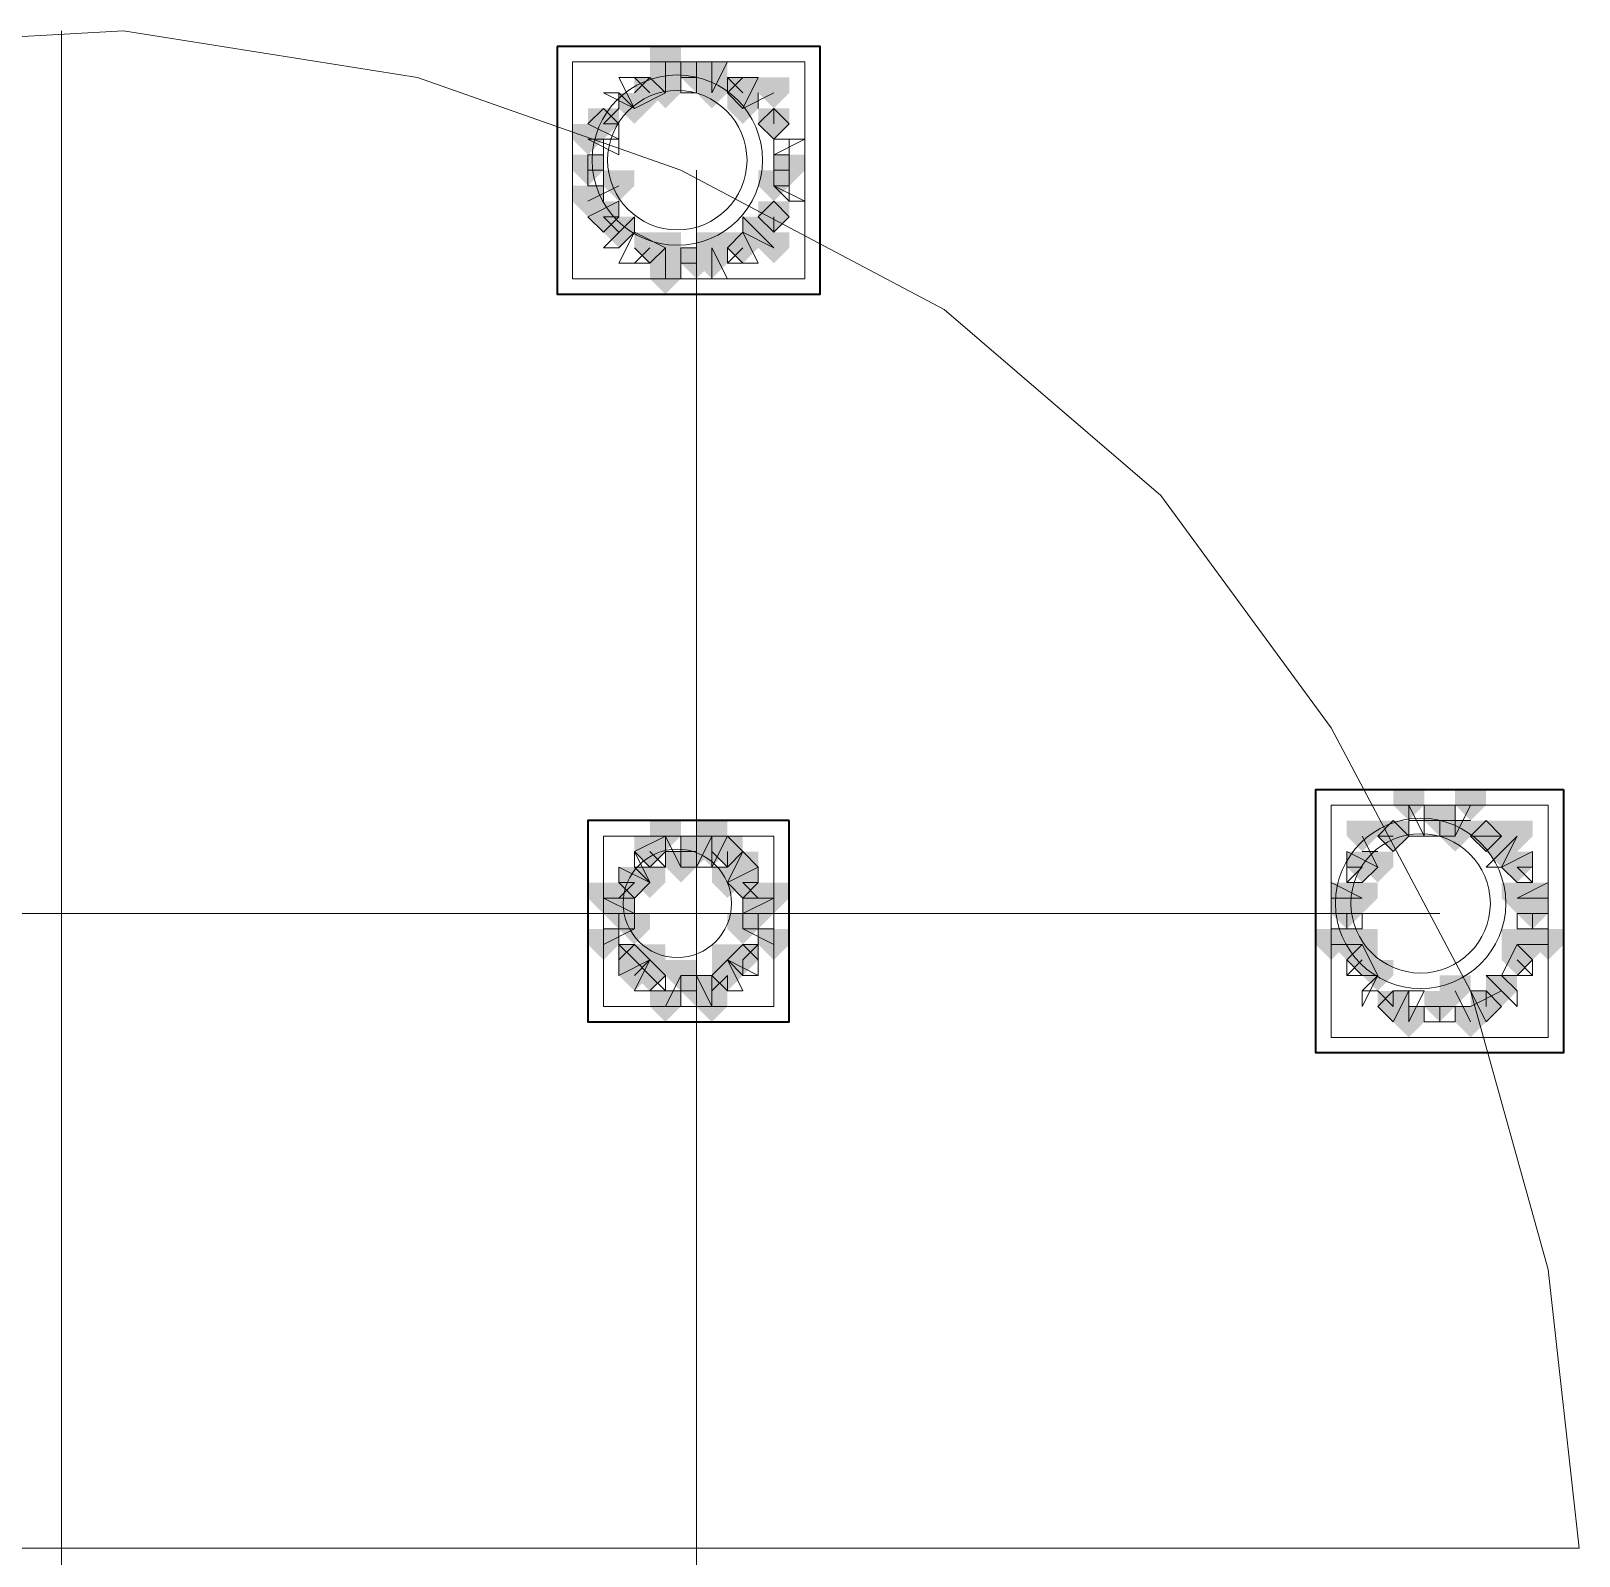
# Model space of a CAD drawing. Header units: millimetres. Extents: x 2315 to 4619, y 1334 to 1897.
# Drawn here: x 3527.93 to 3534.04, y 1541.67 to 1547.68 of the extents above; entities that cross this region are included whole.
import ezdxf

# ---------------------------------------------------------------- set-up
doc = ezdxf.new("R2010")
doc.units = ezdxf.units.MM
for name, color, linetype, true_color in [('PDF_10', 7, 'Continuous', 0x00b85c), ('PDF_AXIS', 7, 'Continuous', 0x00b85c), ('PDF_柱构件', 7, 'Continuous', 0x00b85c), ('PDF_转运站初步方案', 7, 'Continuous', 0x00b85c)]:
    doc.layers.add(name, color=color, linetype=linetype, true_color=true_color)
doc.layers.add('PDF_中心线层', color=1, linetype='Continuous')
doc.layers.add('PDF_粗实线层', color=7, linetype='Continuous')

msp = doc.modelspace()

# ---------------------------------------------------------------- hatches: boundary and pattern name
at = {"layer": 'PDF_10', "transparency": 33554559}
for points in [[(3530.5596, 1547.5601), (3530.4985, 1547.5601), (3530.4985, 1547.499), (3530.5596, 1547.4379), (3530.6207, 1547.499), (3530.6207, 1547.5601)], [(3530.5596, 1547.5601), (3530.4985, 1547.5601), (3530.4985, 1547.499), (3530.5596, 1547.4379), (3530.6207, 1547.499), (3530.6207, 1547.5601)], [(3530.3763, 1547.499), (3530.3153, 1547.499), (3530.3153, 1547.4379), (3530.3763, 1547.3768), (3530.4374, 1547.4379), (3530.4374, 1547.499)], [(3530.3763, 1547.499), (3530.3153, 1547.499), (3530.3153, 1547.4379), (3530.3763, 1547.3768), (3530.4374, 1547.4379), (3530.4374, 1547.499)], [(3530.7428, 1547.499), (3530.6818, 1547.499), (3530.6818, 1547.4379), (3530.7428, 1547.3768), (3530.8039, 1547.4379), (3530.8039, 1547.499)], [(3530.7428, 1547.499), (3530.6818, 1547.499), (3530.6818, 1547.4379), (3530.7428, 1547.3768), (3530.8039, 1547.4379), (3530.8039, 1547.499)], [(3530.1931, 1547.3768), (3530.132, 1547.3768), (3530.132, 1547.3157), (3530.1931, 1547.2547), (3530.2542, 1547.3157), (3530.2542, 1547.3768)], [(3530.1931, 1547.3768), (3530.132, 1547.3768), (3530.132, 1547.3157), (3530.1931, 1547.2547), (3530.2542, 1547.3157), (3530.2542, 1547.3768)], [(3530.865, 1547.3768), (3530.8039, 1547.3768), (3530.8039, 1547.3157), (3530.865, 1547.2547), (3530.9261, 1547.3157), (3530.9261, 1547.3768)], [(3530.865, 1547.3768), (3530.8039, 1547.3768), (3530.8039, 1547.3157), (3530.865, 1547.2547), (3530.9261, 1547.3157), (3530.9261, 1547.3768)], [(3530.865, 1547.3768), (3530.8039, 1547.3768), (3530.8039, 1547.3157), (3530.865, 1547.2547), (3530.9261, 1547.3157), (3530.9261, 1547.3768)], [(3530.132, 1547.1936), (3530.0709, 1547.1936), (3530.0709, 1547.1325), (3530.132, 1547.0714), (3530.1931, 1547.1325), (3530.1931, 1547.1936)], [(3530.132, 1547.1936), (3530.0709, 1547.1936), (3530.0709, 1547.1325), (3530.132, 1547.0714), (3530.1931, 1547.1325), (3530.1931, 1547.1936)], [(3530.9261, 1547.1936), (3530.865, 1547.1936), (3530.865, 1547.1325), (3530.9261, 1547.0714), (3530.9872, 1547.1325), (3530.9872, 1547.1936)], [(3530.9261, 1547.1936), (3530.865, 1547.1936), (3530.865, 1547.1325), (3530.9261, 1547.0714), (3530.9872, 1547.1325), (3530.9872, 1547.1936)], [(3530.1931, 1547.0103), (3530.132, 1547.0103), (3530.132, 1546.9493), (3530.1931, 1546.8882), (3530.2542, 1546.9493), (3530.2542, 1547.0103)], [(3530.1931, 1547.0103), (3530.132, 1547.0103), (3530.132, 1546.9493), (3530.1931, 1546.8882), (3530.2542, 1546.9493), (3530.2542, 1547.0103)], [(3530.865, 1547.0103), (3530.8039, 1547.0103), (3530.8039, 1546.9493), (3530.865, 1546.8882), (3530.9261, 1546.9493), (3530.9261, 1547.0103)], [(3530.865, 1547.0103), (3530.8039, 1547.0103), (3530.8039, 1546.9493), (3530.865, 1546.8882), (3530.9261, 1546.9493), (3530.9261, 1547.0103)], [(3530.865, 1547.0103), (3530.8039, 1547.0103), (3530.8039, 1546.9493), (3530.865, 1546.8882), (3530.9261, 1546.9493), (3530.9261, 1547.0103)], [(3530.3763, 1546.8882), (3530.3153, 1546.8882), (3530.3153, 1546.8271), (3530.3763, 1546.766), (3530.4374, 1546.8271), (3530.4374, 1546.8882)], [(3530.3763, 1546.8882), (3530.3153, 1546.8882), (3530.3153, 1546.8271), (3530.3763, 1546.766), (3530.4374, 1546.8271), (3530.4374, 1546.8882)], [(3530.7428, 1546.8882), (3530.6818, 1546.8882), (3530.6818, 1546.8271), (3530.7428, 1546.766), (3530.8039, 1546.8271), (3530.8039, 1546.8882)], [(3530.7428, 1546.8882), (3530.6818, 1546.8882), (3530.6818, 1546.8271), (3530.7428, 1546.766), (3530.8039, 1546.8271), (3530.8039, 1546.8882)], [(3530.5596, 1546.8271), (3530.4985, 1546.8271), (3530.4985, 1546.766), (3530.5596, 1546.7049), (3530.6207, 1546.766), (3530.6207, 1546.8271)], [(3530.5596, 1546.8271), (3530.4985, 1546.8271), (3530.4985, 1546.766), (3530.5596, 1546.7049), (3530.6207, 1546.766), (3530.6207, 1546.8271)], [(3533.4915, 1544.6282), (3533.4304, 1544.6282), (3533.4304, 1544.5671), (3533.4915, 1544.506), (3533.5526, 1544.5671), (3533.5526, 1544.6282)], [(3533.4915, 1544.6282), (3533.4304, 1544.6282), (3533.4304, 1544.5671), (3533.4915, 1544.506), (3533.5526, 1544.5671), (3533.5526, 1544.6282)], [(3533.3082, 1544.5671), (3533.2472, 1544.5671), (3533.2472, 1544.506), (3533.3082, 1544.4449), (3533.3693, 1544.506), (3533.3693, 1544.5671)], [(3533.3082, 1544.5671), (3533.2472, 1544.5671), (3533.2472, 1544.506), (3533.3082, 1544.4449), (3533.3693, 1544.506), (3533.3693, 1544.5671)], [(3533.3082, 1544.5671), (3533.2472, 1544.5671), (3533.2472, 1544.506), (3533.3082, 1544.4449), (3533.3693, 1544.506), (3533.3693, 1544.5671)], [(3533.6747, 1544.5671), (3533.6136, 1544.5671), (3533.6136, 1544.506), (3533.6747, 1544.4449), (3533.7358, 1544.506), (3533.7358, 1544.5671)], [(3533.6747, 1544.5671), (3533.6136, 1544.5671), (3533.6136, 1544.506), (3533.6747, 1544.4449), (3533.7358, 1544.506), (3533.7358, 1544.5671)], [(3533.6747, 1544.5671), (3533.6136, 1544.5671), (3533.6136, 1544.506), (3533.6747, 1544.4449), (3533.7358, 1544.506), (3533.7358, 1544.5671)], [(3530.3763, 1544.506), (3530.3153, 1544.506), (3530.3153, 1544.4449), (3530.3763, 1544.3839), (3530.4374, 1544.4449), (3530.4374, 1544.506)], [(3530.3763, 1544.506), (3530.3153, 1544.506), (3530.3153, 1544.4449), (3530.3763, 1544.3839), (3530.4374, 1544.4449), (3530.4374, 1544.506)], [(3530.5596, 1544.506), (3530.4985, 1544.506), (3530.4985, 1544.4449), (3530.5596, 1544.3839), (3530.6207, 1544.4449), (3530.6207, 1544.506)], [(3530.5596, 1544.506), (3530.4985, 1544.506), (3530.4985, 1544.4449), (3530.5596, 1544.3839), (3530.6207, 1544.4449), (3530.6207, 1544.506)], [(3530.6818, 1544.506), (3530.6207, 1544.506), (3530.6207, 1544.4449), (3530.6818, 1544.3839), (3530.7428, 1544.4449), (3530.7428, 1544.506)], [(3530.6818, 1544.506), (3530.6207, 1544.506), (3530.6207, 1544.4449), (3530.6818, 1544.3839), (3530.7428, 1544.4449), (3530.7428, 1544.506)], [(3533.1861, 1544.4449), (3533.125, 1544.4449), (3533.125, 1544.3839), (3533.1861, 1544.3228), (3533.2472, 1544.3839), (3533.2472, 1544.4449)], [(3533.1861, 1544.4449), (3533.125, 1544.4449), (3533.125, 1544.3839), (3533.1861, 1544.3228), (3533.2472, 1544.3839), (3533.2472, 1544.4449)], [(3533.7969, 1544.4449), (3533.7358, 1544.4449), (3533.7358, 1544.3839), (3533.7969, 1544.3228), (3533.858, 1544.3839), (3533.858, 1544.4449)], [(3533.7969, 1544.4449), (3533.7358, 1544.4449), (3533.7358, 1544.3839), (3533.7969, 1544.3228), (3533.858, 1544.3839), (3533.858, 1544.4449)], [(3530.3153, 1544.3839), (3530.2542, 1544.3839), (3530.2542, 1544.3228), (3530.3153, 1544.2617), (3530.3763, 1544.3228), (3530.3763, 1544.3839)], [(3530.3153, 1544.3839), (3530.2542, 1544.3839), (3530.2542, 1544.3228), (3530.3153, 1544.2617), (3530.3763, 1544.3228), (3530.3763, 1544.3839)], [(3530.7428, 1544.3839), (3530.6818, 1544.3839), (3530.6818, 1544.3228), (3530.7428, 1544.2617), (3530.8039, 1544.3228), (3530.8039, 1544.3839)], [(3530.7428, 1544.3839), (3530.6818, 1544.3839), (3530.6818, 1544.3228), (3530.7428, 1544.2617), (3530.8039, 1544.3228), (3530.8039, 1544.3839)], [(3530.2542, 1544.2617), (3530.1931, 1544.2617), (3530.1931, 1544.2006), (3530.2542, 1544.1395), (3530.3153, 1544.2006), (3530.3153, 1544.2617)], [(3530.2542, 1544.2617), (3530.1931, 1544.2617), (3530.1931, 1544.2006), (3530.2542, 1544.1395), (3530.3153, 1544.2006), (3530.3153, 1544.2617)], [(3530.2542, 1544.2617), (3530.1931, 1544.2617), (3530.1931, 1544.2006), (3530.2542, 1544.1395), (3530.3153, 1544.2006), (3530.3153, 1544.2617)], [(3530.8039, 1544.2617), (3530.7428, 1544.2617), (3530.7428, 1544.2006), (3530.8039, 1544.1395), (3530.865, 1544.2006), (3530.865, 1544.2617)], [(3530.8039, 1544.2617), (3530.7428, 1544.2617), (3530.7428, 1544.2006), (3530.8039, 1544.1395), (3530.865, 1544.2006), (3530.865, 1544.2617)], [(3530.8039, 1544.2617), (3530.7428, 1544.2617), (3530.7428, 1544.2006), (3530.8039, 1544.1395), (3530.865, 1544.2006), (3530.865, 1544.2617)], [(3533.125, 1544.2617), (3533.0639, 1544.2617), (3533.0639, 1544.2006), (3533.125, 1544.1395), (3533.1861, 1544.2006), (3533.1861, 1544.2617)], [(3533.125, 1544.2617), (3533.0639, 1544.2617), (3533.0639, 1544.2006), (3533.125, 1544.1395), (3533.1861, 1544.2006), (3533.1861, 1544.2617)], [(3533.858, 1544.2617), (3533.7969, 1544.2617), (3533.7969, 1544.2006), (3533.858, 1544.1395), (3533.9191, 1544.2006), (3533.9191, 1544.2617)], [(3533.858, 1544.2617), (3533.7969, 1544.2617), (3533.7969, 1544.2006), (3533.858, 1544.1395), (3533.9191, 1544.2006), (3533.9191, 1544.2617)], [(3533.858, 1544.2617), (3533.7969, 1544.2617), (3533.7969, 1544.2006), (3533.858, 1544.1395), (3533.9191, 1544.2006), (3533.9191, 1544.2617)], [(3530.3153, 1544.0784), (3530.2542, 1544.0784), (3530.2542, 1544.0174), (3530.3153, 1543.9563), (3530.3763, 1544.0174), (3530.3763, 1544.0784)], [(3530.3153, 1544.0784), (3530.2542, 1544.0784), (3530.2542, 1544.0174), (3530.3153, 1543.9563), (3530.3763, 1544.0174), (3530.3763, 1544.0784)], [(3530.7428, 1544.0784), (3530.6818, 1544.0784), (3530.6818, 1544.0174), (3530.7428, 1543.9563), (3530.8039, 1544.0174), (3530.8039, 1544.0784)], [(3530.7428, 1544.0784), (3530.6818, 1544.0784), (3530.6818, 1544.0174), (3530.7428, 1543.9563), (3530.8039, 1544.0174), (3530.8039, 1544.0784)], [(3533.1861, 1544.0784), (3533.125, 1544.0784), (3533.125, 1544.0174), (3533.1861, 1543.9563), (3533.2472, 1544.0174), (3533.2472, 1544.0784)], [(3533.1861, 1544.0784), (3533.125, 1544.0784), (3533.125, 1544.0174), (3533.1861, 1543.9563), (3533.2472, 1544.0174), (3533.2472, 1544.0784)], [(3533.7969, 1544.0784), (3533.7358, 1544.0784), (3533.7358, 1544.0174), (3533.7969, 1543.9563), (3533.858, 1544.0174), (3533.858, 1544.0784)], [(3533.7969, 1544.0784), (3533.7358, 1544.0784), (3533.7358, 1544.0174), (3533.7969, 1543.9563), (3533.858, 1544.0174), (3533.858, 1544.0784)], [(3530.3763, 1544.0174), (3530.3153, 1544.0174), (3530.3153, 1543.9563), (3530.3763, 1543.8952), (3530.4374, 1543.9563), (3530.4374, 1544.0174)], [(3530.3763, 1544.0174), (3530.3153, 1544.0174), (3530.3153, 1543.9563), (3530.3763, 1543.8952), (3530.4374, 1543.9563), (3530.4374, 1544.0174)], [(3530.6818, 1544.0174), (3530.6207, 1544.0174), (3530.6207, 1543.9563), (3530.6818, 1543.8952), (3530.7428, 1543.9563), (3530.7428, 1544.0174)], [(3530.6818, 1544.0174), (3530.6207, 1544.0174), (3530.6207, 1543.9563), (3530.6818, 1543.8952), (3530.7428, 1543.9563), (3530.7428, 1544.0174)], [(3530.5596, 1543.9563), (3530.4985, 1543.9563), (3530.4985, 1543.8952), (3530.5596, 1543.8341), (3530.6207, 1543.8952), (3530.6207, 1543.9563)], [(3530.5596, 1543.9563), (3530.4985, 1543.9563), (3530.4985, 1543.8952), (3530.5596, 1543.8341), (3530.6207, 1543.8952), (3530.6207, 1543.9563)], [(3533.3082, 1543.8952), (3533.2472, 1543.8952), (3533.2472, 1543.8341), (3533.3082, 1543.773), (3533.3693, 1543.8341), (3533.3693, 1543.8952)], [(3533.3082, 1543.8952), (3533.2472, 1543.8952), (3533.2472, 1543.8341), (3533.3082, 1543.773), (3533.3693, 1543.8341), (3533.3693, 1543.8952)], [(3533.4915, 1543.8952), (3533.4304, 1543.8952), (3533.4304, 1543.8341), (3533.4915, 1543.773), (3533.5526, 1543.8341), (3533.5526, 1543.8952)], [(3533.4915, 1543.8952), (3533.4304, 1543.8952), (3533.4304, 1543.8341), (3533.4915, 1543.773), (3533.5526, 1543.8341), (3533.5526, 1543.8952)], [(3533.6747, 1543.8952), (3533.6136, 1543.8952), (3533.6136, 1543.8341), (3533.6747, 1543.773), (3533.7358, 1543.8341), (3533.7358, 1543.8952)], [(3533.6747, 1543.8952), (3533.6136, 1543.8952), (3533.6136, 1543.8341), (3533.6747, 1543.773), (3533.7358, 1543.8341), (3533.7358, 1543.8952)]]:
    msp.add_hatch(color=256, dxfattribs=at).paths.add_polyline_path(points)
at = {"layer": 'PDF_柱构件', "transparency": 33554559}
for points in [[(3530.4374, 1547.6211), (3530.3763, 1547.6211), (3530.3763, 1547.5601), (3530.4374, 1547.499), (3530.4985, 1547.5601), (3530.4985, 1547.6211)], [(3530.4374, 1547.5601), (3530.3763, 1547.5601), (3530.3763, 1547.499), (3530.4374, 1547.4379), (3530.4985, 1547.499), (3530.4985, 1547.5601)], [(3530.6207, 1547.5601), (3530.5596, 1547.5601), (3530.5596, 1547.499), (3530.6207, 1547.4379), (3530.6818, 1547.499), (3530.6818, 1547.5601)], [(3530.4374, 1547.499), (3530.3763, 1547.499), (3530.3763, 1547.4379), (3530.4374, 1547.3768), (3530.4985, 1547.4379), (3530.4985, 1547.499)], [(3530.6207, 1547.499), (3530.5596, 1547.499), (3530.5596, 1547.4379), (3530.6207, 1547.3768), (3530.6818, 1547.4379), (3530.6818, 1547.499)], [(3530.865, 1547.499), (3530.8039, 1547.499), (3530.8039, 1547.4379), (3530.865, 1547.3768), (3530.9261, 1547.4379), (3530.9261, 1547.499)], [(3530.3153, 1547.4379), (3530.2542, 1547.4379), (3530.2542, 1547.3768), (3530.3153, 1547.3157), (3530.3763, 1547.3768), (3530.3763, 1547.4379)], [(3530.7428, 1547.4379), (3530.6818, 1547.4379), (3530.6818, 1547.3768), (3530.7428, 1547.3157), (3530.8039, 1547.3768), (3530.8039, 1547.4379)], [(3530.132, 1547.3157), (3530.0709, 1547.3157), (3530.0709, 1547.2547), (3530.132, 1547.1936), (3530.1931, 1547.2547), (3530.1931, 1547.3157)], [(3530.2542, 1547.1325), (3530.1931, 1547.1325), (3530.1931, 1547.0714), (3530.2542, 1547.0103), (3530.3153, 1547.0714), (3530.3153, 1547.1325)], [(3530.865, 1547.1325), (3530.8039, 1547.1325), (3530.8039, 1547.0714), (3530.865, 1547.0103), (3530.9261, 1547.0714), (3530.9261, 1547.1325)], [(3530.132, 1547.0714), (3530.0709, 1547.0714), (3530.0709, 1547.0103), (3530.132, 1546.9493), (3530.1931, 1547.0103), (3530.1931, 1547.0714)], [(3530.2542, 1546.9493), (3530.1931, 1546.9493), (3530.1931, 1546.8882), (3530.2542, 1546.8271), (3530.3153, 1546.8882), (3530.3153, 1546.9493)], [(3530.8039, 1546.9493), (3530.7428, 1546.9493), (3530.7428, 1546.8882), (3530.8039, 1546.8271), (3530.865, 1546.8882), (3530.865, 1546.9493)], [(3530.4374, 1546.8882), (3530.3763, 1546.8882), (3530.3763, 1546.8271), (3530.4374, 1546.766), (3530.4985, 1546.8271), (3530.4985, 1546.8882)], [(3530.6207, 1546.8882), (3530.5596, 1546.8882), (3530.5596, 1546.8271), (3530.6207, 1546.766), (3530.6818, 1546.8271), (3530.6818, 1546.8882)], [(3530.865, 1546.8882), (3530.8039, 1546.8882), (3530.8039, 1546.8271), (3530.865, 1546.766), (3530.9261, 1546.8271), (3530.9261, 1546.8882)], [(3530.4374, 1546.8271), (3530.3763, 1546.8271), (3530.3763, 1546.766), (3530.4374, 1546.7049), (3530.4985, 1546.766), (3530.4985, 1546.8271)], [(3530.6207, 1546.8271), (3530.5596, 1546.8271), (3530.5596, 1546.766), (3530.6207, 1546.7049), (3530.6818, 1546.766), (3530.6818, 1546.8271)], [(3530.4374, 1546.766), (3530.3763, 1546.766), (3530.3763, 1546.7049), (3530.4374, 1546.6439), (3530.4985, 1546.7049), (3530.4985, 1546.766)], [(3533.3693, 1544.6893), (3533.3082, 1544.6893), (3533.3082, 1544.6282), (3533.3693, 1544.5671), (3533.4304, 1544.6282), (3533.4304, 1544.6893)], [(3533.6136, 1544.6893), (3533.5526, 1544.6893), (3533.5526, 1544.6282), (3533.6136, 1544.5671), (3533.6747, 1544.6282), (3533.6747, 1544.6893)], [(3530.4374, 1544.5671), (3530.3763, 1544.5671), (3530.3763, 1544.506), (3530.4374, 1544.4449), (3530.4985, 1544.506), (3530.4985, 1544.5671)], [(3530.6207, 1544.5671), (3530.5596, 1544.5671), (3530.5596, 1544.506), (3530.6207, 1544.4449), (3530.6818, 1544.506), (3530.6818, 1544.5671)], [(3533.1861, 1544.5671), (3533.125, 1544.5671), (3533.125, 1544.506), (3533.1861, 1544.4449), (3533.2472, 1544.506), (3533.2472, 1544.5671)], [(3533.5526, 1544.5671), (3533.4915, 1544.5671), (3533.4915, 1544.506), (3533.5526, 1544.4449), (3533.6136, 1544.506), (3533.6136, 1544.5671)], [(3533.7969, 1544.5671), (3533.7358, 1544.5671), (3533.7358, 1544.506), (3533.7969, 1544.4449), (3533.858, 1544.506), (3533.858, 1544.5671)], [(3530.6207, 1544.506), (3530.5596, 1544.506), (3530.5596, 1544.4449), (3530.6207, 1544.3839), (3530.6818, 1544.4449), (3530.6818, 1544.506)], [(3533.7358, 1544.506), (3533.6747, 1544.506), (3533.6747, 1544.4449), (3533.7358, 1544.3839), (3533.7969, 1544.4449), (3533.7969, 1544.506)], [(3530.4985, 1544.4449), (3530.4374, 1544.4449), (3530.4374, 1544.3839), (3530.4985, 1544.3228), (3530.5596, 1544.3839), (3530.5596, 1544.4449)], [(3530.7428, 1544.4449), (3530.6818, 1544.4449), (3530.6818, 1544.3839), (3530.7428, 1544.3228), (3530.8039, 1544.3839), (3530.8039, 1544.4449)], [(3533.2472, 1544.4449), (3533.1861, 1544.4449), (3533.1861, 1544.3839), (3533.2472, 1544.3228), (3533.3082, 1544.3839), (3533.3082, 1544.4449)], [(3530.3763, 1544.3839), (3530.3153, 1544.3839), (3530.3153, 1544.3228), (3530.3763, 1544.2617), (3530.4374, 1544.3228), (3530.4374, 1544.3839)], [(3530.6818, 1544.3839), (3530.6207, 1544.3839), (3530.6207, 1544.3228), (3530.6818, 1544.2617), (3530.7428, 1544.3228), (3530.7428, 1544.3839)], [(3530.1931, 1544.3228), (3530.132, 1544.3228), (3530.132, 1544.2617), (3530.1931, 1544.2006), (3530.2542, 1544.2617), (3530.2542, 1544.3228)], [(3530.2542, 1544.3228), (3530.1931, 1544.3228), (3530.1931, 1544.2617), (3530.2542, 1544.2006), (3530.3153, 1544.2617), (3530.3153, 1544.3228)], [(3530.8039, 1544.3228), (3530.7428, 1544.3228), (3530.7428, 1544.2617), (3530.8039, 1544.2006), (3530.865, 1544.2617), (3530.865, 1544.3228)], [(3530.865, 1544.3228), (3530.8039, 1544.3228), (3530.8039, 1544.2617), (3530.865, 1544.2006), (3530.9261, 1544.2617), (3530.9261, 1544.3228)], [(3533.125, 1544.3228), (3533.0639, 1544.3228), (3533.0639, 1544.2617), (3533.125, 1544.2006), (3533.1861, 1544.2617), (3533.1861, 1544.3228)], [(3533.1861, 1544.3228), (3533.125, 1544.3228), (3533.125, 1544.2617), (3533.1861, 1544.2006), (3533.2472, 1544.2617), (3533.2472, 1544.3228)], [(3533.7969, 1544.3228), (3533.7358, 1544.3228), (3533.7358, 1544.2617), (3533.7969, 1544.2006), (3533.858, 1544.2617), (3533.858, 1544.3228)], [(3533.858, 1544.3228), (3533.7969, 1544.3228), (3533.7969, 1544.2617), (3533.858, 1544.2006), (3533.9191, 1544.2617), (3533.9191, 1544.3228)], [(3530.3153, 1544.2006), (3530.2542, 1544.2006), (3530.2542, 1544.1395), (3530.3153, 1544.0784), (3530.3763, 1544.1395), (3530.3763, 1544.2006)], [(3530.7428, 1544.2006), (3530.6818, 1544.2006), (3530.6818, 1544.1395), (3530.7428, 1544.0784), (3530.8039, 1544.1395), (3530.8039, 1544.2006)], [(3530.1931, 1544.1395), (3530.132, 1544.1395), (3530.132, 1544.0784), (3530.1931, 1544.0174), (3530.2542, 1544.0784), (3530.2542, 1544.1395)], [(3530.865, 1544.1395), (3530.8039, 1544.1395), (3530.8039, 1544.0784), (3530.865, 1544.0174), (3530.9261, 1544.0784), (3530.9261, 1544.1395)], [(3533.0639, 1544.1395), (3533.0028, 1544.1395), (3533.0028, 1544.0784), (3533.0639, 1544.0174), (3533.125, 1544.0784), (3533.125, 1544.1395)], [(3533.125, 1544.1395), (3533.0639, 1544.1395), (3533.0639, 1544.0784), (3533.125, 1544.0174), (3533.1861, 1544.0784), (3533.1861, 1544.1395)], [(3533.1861, 1544.1395), (3533.125, 1544.1395), (3533.125, 1544.0784), (3533.1861, 1544.0174), (3533.2472, 1544.0784), (3533.2472, 1544.1395)], [(3533.7969, 1544.1395), (3533.7358, 1544.1395), (3533.7358, 1544.0784), (3533.7969, 1544.0174), (3533.858, 1544.0784), (3533.858, 1544.1395)], [(3533.858, 1544.1395), (3533.7969, 1544.1395), (3533.7969, 1544.0784), (3533.858, 1544.0174), (3533.9191, 1544.0784), (3533.9191, 1544.1395)], [(3533.9191, 1544.1395), (3533.858, 1544.1395), (3533.858, 1544.0784), (3533.9191, 1544.0174), (3533.9801, 1544.0784), (3533.9801, 1544.1395)], [(3530.3763, 1544.0784), (3530.3153, 1544.0784), (3530.3153, 1544.0174), (3530.3763, 1543.9563), (3530.4374, 1544.0174), (3530.4374, 1544.0784)], [(3530.6818, 1544.0784), (3530.6207, 1544.0784), (3530.6207, 1544.0174), (3530.6818, 1543.9563), (3530.7428, 1544.0174), (3530.7428, 1544.0784)], [(3530.3153, 1544.0174), (3530.2542, 1544.0174), (3530.2542, 1543.9563), (3530.3153, 1543.8952), (3530.3763, 1543.9563), (3530.3763, 1544.0174)], [(3530.4985, 1544.0174), (3530.4374, 1544.0174), (3530.4374, 1543.9563), (3530.4985, 1543.8952), (3530.5596, 1543.9563), (3530.5596, 1544.0174)], [(3533.2472, 1544.0174), (3533.1861, 1544.0174), (3533.1861, 1543.9563), (3533.2472, 1543.8952), (3533.3082, 1543.9563), (3533.3082, 1544.0174)], [(3530.6207, 1543.9563), (3530.5596, 1543.9563), (3530.5596, 1543.8952), (3530.6207, 1543.8341), (3530.6818, 1543.8952), (3530.6818, 1543.9563)], [(3533.5526, 1543.9563), (3533.4915, 1543.9563), (3533.4915, 1543.8952), (3533.5526, 1543.8341), (3533.6136, 1543.8952), (3533.6136, 1543.9563)], [(3533.7358, 1543.9563), (3533.6747, 1543.9563), (3533.6747, 1543.8952), (3533.7358, 1543.8341), (3533.7969, 1543.8952), (3533.7969, 1543.9563)], [(3530.4374, 1543.8952), (3530.3763, 1543.8952), (3530.3763, 1543.8341), (3530.4374, 1543.773), (3530.4985, 1543.8341), (3530.4985, 1543.8952)], [(3530.6207, 1543.8952), (3530.5596, 1543.8952), (3530.5596, 1543.8341), (3530.6207, 1543.773), (3530.6818, 1543.8341), (3530.6818, 1543.8952)], [(3533.3693, 1543.8341), (3533.3082, 1543.8341), (3533.3082, 1543.773), (3533.3693, 1543.712), (3533.4304, 1543.773), (3533.4304, 1543.8341)], [(3533.6136, 1543.8341), (3533.5526, 1543.8341), (3533.5526, 1543.773), (3533.6136, 1543.712), (3533.6747, 1543.773), (3533.6747, 1543.8341)]]:
    msp.add_hatch(color=256, dxfattribs=at).paths.add_polyline_path(points)
at = {"layer": 'PDF_转运站初步方案', "transparency": 33554559}
for points in [[(3530.5596, 1547.5601), (3530.4985, 1547.5601), (3530.4985, 1547.499), (3530.5596, 1547.4379), (3530.6207, 1547.499), (3530.6207, 1547.5601)], [(3530.5596, 1547.5601), (3530.4985, 1547.5601), (3530.4985, 1547.499), (3530.5596, 1547.4379), (3530.6207, 1547.499), (3530.6207, 1547.5601)], [(3530.3763, 1547.499), (3530.3153, 1547.499), (3530.3153, 1547.4379), (3530.3763, 1547.3768), (3530.4374, 1547.4379), (3530.4374, 1547.499)], [(3530.3763, 1547.499), (3530.3153, 1547.499), (3530.3153, 1547.4379), (3530.3763, 1547.3768), (3530.4374, 1547.4379), (3530.4374, 1547.499)], [(3530.7428, 1547.499), (3530.6818, 1547.499), (3530.6818, 1547.4379), (3530.7428, 1547.3768), (3530.8039, 1547.4379), (3530.8039, 1547.499)], [(3530.7428, 1547.499), (3530.6818, 1547.499), (3530.6818, 1547.4379), (3530.7428, 1547.3768), (3530.8039, 1547.4379), (3530.8039, 1547.499)], [(3530.1931, 1547.3768), (3530.132, 1547.3768), (3530.132, 1547.3157), (3530.1931, 1547.2547), (3530.2542, 1547.3157), (3530.2542, 1547.3768)], [(3530.1931, 1547.3768), (3530.132, 1547.3768), (3530.132, 1547.3157), (3530.1931, 1547.2547), (3530.2542, 1547.3157), (3530.2542, 1547.3768)], [(3530.865, 1547.3768), (3530.8039, 1547.3768), (3530.8039, 1547.3157), (3530.865, 1547.2547), (3530.9261, 1547.3157), (3530.9261, 1547.3768)], [(3530.865, 1547.3768), (3530.8039, 1547.3768), (3530.8039, 1547.3157), (3530.865, 1547.2547), (3530.9261, 1547.3157), (3530.9261, 1547.3768)], [(3530.132, 1547.1936), (3530.0709, 1547.1936), (3530.0709, 1547.1325), (3530.132, 1547.0714), (3530.1931, 1547.1325), (3530.1931, 1547.1936)], [(3530.132, 1547.1936), (3530.0709, 1547.1936), (3530.0709, 1547.1325), (3530.132, 1547.0714), (3530.1931, 1547.1325), (3530.1931, 1547.1936)], [(3530.9261, 1547.1936), (3530.865, 1547.1936), (3530.865, 1547.1325), (3530.9261, 1547.0714), (3530.9872, 1547.1325), (3530.9872, 1547.1936)], [(3530.9261, 1547.1936), (3530.865, 1547.1936), (3530.865, 1547.1325), (3530.9261, 1547.0714), (3530.9872, 1547.1325), (3530.9872, 1547.1936)], [(3530.1931, 1547.0103), (3530.132, 1547.0103), (3530.132, 1546.9493), (3530.1931, 1546.8882), (3530.2542, 1546.9493), (3530.2542, 1547.0103)], [(3530.1931, 1547.0103), (3530.132, 1547.0103), (3530.132, 1546.9493), (3530.1931, 1546.8882), (3530.2542, 1546.9493), (3530.2542, 1547.0103)], [(3530.865, 1547.0103), (3530.8039, 1547.0103), (3530.8039, 1546.9493), (3530.865, 1546.8882), (3530.9261, 1546.9493), (3530.9261, 1547.0103)], [(3530.865, 1547.0103), (3530.8039, 1547.0103), (3530.8039, 1546.9493), (3530.865, 1546.8882), (3530.9261, 1546.9493), (3530.9261, 1547.0103)], [(3530.3763, 1546.8882), (3530.3153, 1546.8882), (3530.3153, 1546.8271), (3530.3763, 1546.766), (3530.4374, 1546.8271), (3530.4374, 1546.8882)], [(3530.3763, 1546.8882), (3530.3153, 1546.8882), (3530.3153, 1546.8271), (3530.3763, 1546.766), (3530.4374, 1546.8271), (3530.4374, 1546.8882)], [(3530.7428, 1546.8882), (3530.6818, 1546.8882), (3530.6818, 1546.8271), (3530.7428, 1546.766), (3530.8039, 1546.8271), (3530.8039, 1546.8882)], [(3530.7428, 1546.8882), (3530.6818, 1546.8882), (3530.6818, 1546.8271), (3530.7428, 1546.766), (3530.8039, 1546.8271), (3530.8039, 1546.8882)], [(3530.5596, 1546.8271), (3530.4985, 1546.8271), (3530.4985, 1546.766), (3530.5596, 1546.7049), (3530.6207, 1546.766), (3530.6207, 1546.8271)], [(3530.5596, 1546.8271), (3530.4985, 1546.8271), (3530.4985, 1546.766), (3530.5596, 1546.7049), (3530.6207, 1546.766), (3530.6207, 1546.8271)], [(3533.4915, 1544.6282), (3533.4304, 1544.6282), (3533.4304, 1544.5671), (3533.4915, 1544.506), (3533.5526, 1544.5671), (3533.5526, 1544.6282)], [(3533.4915, 1544.6282), (3533.4304, 1544.6282), (3533.4304, 1544.5671), (3533.4915, 1544.506), (3533.5526, 1544.5671), (3533.5526, 1544.6282)], [(3533.3082, 1544.5671), (3533.2472, 1544.5671), (3533.2472, 1544.506), (3533.3082, 1544.4449), (3533.3693, 1544.506), (3533.3693, 1544.5671)], [(3533.3082, 1544.5671), (3533.2472, 1544.5671), (3533.2472, 1544.506), (3533.3082, 1544.4449), (3533.3693, 1544.506), (3533.3693, 1544.5671)], [(3533.6747, 1544.5671), (3533.6136, 1544.5671), (3533.6136, 1544.506), (3533.6747, 1544.4449), (3533.7358, 1544.506), (3533.7358, 1544.5671)], [(3533.6747, 1544.5671), (3533.6136, 1544.5671), (3533.6136, 1544.506), (3533.6747, 1544.4449), (3533.7358, 1544.506), (3533.7358, 1544.5671)], [(3530.3763, 1544.506), (3530.3153, 1544.506), (3530.3153, 1544.4449), (3530.3763, 1544.3839), (3530.4374, 1544.4449), (3530.4374, 1544.506)], [(3530.3763, 1544.506), (3530.3153, 1544.506), (3530.3153, 1544.4449), (3530.3763, 1544.3839), (3530.4374, 1544.4449), (3530.4374, 1544.506)], [(3530.5596, 1544.506), (3530.4985, 1544.506), (3530.4985, 1544.4449), (3530.5596, 1544.3839), (3530.6207, 1544.4449), (3530.6207, 1544.506)], [(3530.5596, 1544.506), (3530.4985, 1544.506), (3530.4985, 1544.4449), (3530.5596, 1544.3839), (3530.6207, 1544.4449), (3530.6207, 1544.506)], [(3530.6818, 1544.506), (3530.6207, 1544.506), (3530.6207, 1544.4449), (3530.6818, 1544.3839), (3530.7428, 1544.4449), (3530.7428, 1544.506)], [(3530.6818, 1544.506), (3530.6207, 1544.506), (3530.6207, 1544.4449), (3530.6818, 1544.3839), (3530.7428, 1544.4449), (3530.7428, 1544.506)], [(3533.1861, 1544.4449), (3533.125, 1544.4449), (3533.125, 1544.3839), (3533.1861, 1544.3228), (3533.2472, 1544.3839), (3533.2472, 1544.4449)], [(3533.1861, 1544.4449), (3533.125, 1544.4449), (3533.125, 1544.3839), (3533.1861, 1544.3228), (3533.2472, 1544.3839), (3533.2472, 1544.4449)], [(3533.7969, 1544.4449), (3533.7358, 1544.4449), (3533.7358, 1544.3839), (3533.7969, 1544.3228), (3533.858, 1544.3839), (3533.858, 1544.4449)], [(3533.7969, 1544.4449), (3533.7358, 1544.4449), (3533.7358, 1544.3839), (3533.7969, 1544.3228), (3533.858, 1544.3839), (3533.858, 1544.4449)], [(3530.3153, 1544.3839), (3530.2542, 1544.3839), (3530.2542, 1544.3228), (3530.3153, 1544.2617), (3530.3763, 1544.3228), (3530.3763, 1544.3839)], [(3530.3153, 1544.3839), (3530.2542, 1544.3839), (3530.2542, 1544.3228), (3530.3153, 1544.2617), (3530.3763, 1544.3228), (3530.3763, 1544.3839)], [(3530.7428, 1544.3839), (3530.6818, 1544.3839), (3530.6818, 1544.3228), (3530.7428, 1544.2617), (3530.8039, 1544.3228), (3530.8039, 1544.3839)], [(3530.7428, 1544.3839), (3530.6818, 1544.3839), (3530.6818, 1544.3228), (3530.7428, 1544.2617), (3530.8039, 1544.3228), (3530.8039, 1544.3839)], [(3530.2542, 1544.2617), (3530.1931, 1544.2617), (3530.1931, 1544.2006), (3530.2542, 1544.1395), (3530.3153, 1544.2006), (3530.3153, 1544.2617)], [(3530.2542, 1544.2617), (3530.1931, 1544.2617), (3530.1931, 1544.2006), (3530.2542, 1544.1395), (3530.3153, 1544.2006), (3530.3153, 1544.2617)], [(3530.8039, 1544.2617), (3530.7428, 1544.2617), (3530.7428, 1544.2006), (3530.8039, 1544.1395), (3530.865, 1544.2006), (3530.865, 1544.2617)], [(3530.8039, 1544.2617), (3530.7428, 1544.2617), (3530.7428, 1544.2006), (3530.8039, 1544.1395), (3530.865, 1544.2006), (3530.865, 1544.2617)], [(3533.125, 1544.2617), (3533.0639, 1544.2617), (3533.0639, 1544.2006), (3533.125, 1544.1395), (3533.1861, 1544.2006), (3533.1861, 1544.2617)], [(3533.125, 1544.2617), (3533.0639, 1544.2617), (3533.0639, 1544.2006), (3533.125, 1544.1395), (3533.1861, 1544.2006), (3533.1861, 1544.2617)], [(3533.858, 1544.2617), (3533.7969, 1544.2617), (3533.7969, 1544.2006), (3533.858, 1544.1395), (3533.9191, 1544.2006), (3533.9191, 1544.2617)], [(3533.858, 1544.2617), (3533.7969, 1544.2617), (3533.7969, 1544.2006), (3533.858, 1544.1395), (3533.9191, 1544.2006), (3533.9191, 1544.2617)], [(3530.3153, 1544.0784), (3530.2542, 1544.0784), (3530.2542, 1544.0174), (3530.3153, 1543.9563), (3530.3763, 1544.0174), (3530.3763, 1544.0784)], [(3530.3153, 1544.0784), (3530.2542, 1544.0784), (3530.2542, 1544.0174), (3530.3153, 1543.9563), (3530.3763, 1544.0174), (3530.3763, 1544.0784)], [(3530.7428, 1544.0784), (3530.6818, 1544.0784), (3530.6818, 1544.0174), (3530.7428, 1543.9563), (3530.8039, 1544.0174), (3530.8039, 1544.0784)], [(3530.7428, 1544.0784), (3530.6818, 1544.0784), (3530.6818, 1544.0174), (3530.7428, 1543.9563), (3530.8039, 1544.0174), (3530.8039, 1544.0784)], [(3533.1861, 1544.0784), (3533.125, 1544.0784), (3533.125, 1544.0174), (3533.1861, 1543.9563), (3533.2472, 1544.0174), (3533.2472, 1544.0784)], [(3533.1861, 1544.0784), (3533.125, 1544.0784), (3533.125, 1544.0174), (3533.1861, 1543.9563), (3533.2472, 1544.0174), (3533.2472, 1544.0784)], [(3533.7969, 1544.0784), (3533.7358, 1544.0784), (3533.7358, 1544.0174), (3533.7969, 1543.9563), (3533.858, 1544.0174), (3533.858, 1544.0784)], [(3533.7969, 1544.0784), (3533.7358, 1544.0784), (3533.7358, 1544.0174), (3533.7969, 1543.9563), (3533.858, 1544.0174), (3533.858, 1544.0784)], [(3530.3763, 1544.0174), (3530.3153, 1544.0174), (3530.3153, 1543.9563), (3530.3763, 1543.8952), (3530.4374, 1543.9563), (3530.4374, 1544.0174)], [(3530.3763, 1544.0174), (3530.3153, 1544.0174), (3530.3153, 1543.9563), (3530.3763, 1543.8952), (3530.4374, 1543.9563), (3530.4374, 1544.0174)], [(3530.6818, 1544.0174), (3530.6207, 1544.0174), (3530.6207, 1543.9563), (3530.6818, 1543.8952), (3530.7428, 1543.9563), (3530.7428, 1544.0174)], [(3530.6818, 1544.0174), (3530.6207, 1544.0174), (3530.6207, 1543.9563), (3530.6818, 1543.8952), (3530.7428, 1543.9563), (3530.7428, 1544.0174)], [(3530.5596, 1543.9563), (3530.4985, 1543.9563), (3530.4985, 1543.8952), (3530.5596, 1543.8341), (3530.6207, 1543.8952), (3530.6207, 1543.9563)], [(3530.5596, 1543.9563), (3530.4985, 1543.9563), (3530.4985, 1543.8952), (3530.5596, 1543.8341), (3530.6207, 1543.8952), (3530.6207, 1543.9563)], [(3533.3082, 1543.8952), (3533.2472, 1543.8952), (3533.2472, 1543.8341), (3533.3082, 1543.773), (3533.3693, 1543.8341), (3533.3693, 1543.8952)], [(3533.3082, 1543.8952), (3533.2472, 1543.8952), (3533.2472, 1543.8341), (3533.3082, 1543.773), (3533.3693, 1543.8341), (3533.3693, 1543.8952)], [(3533.4915, 1543.8952), (3533.4304, 1543.8952), (3533.4304, 1543.8341), (3533.4915, 1543.773), (3533.5526, 1543.8341), (3533.5526, 1543.8952)], [(3533.4915, 1543.8952), (3533.4304, 1543.8952), (3533.4304, 1543.8341), (3533.4915, 1543.773), (3533.5526, 1543.8341), (3533.5526, 1543.8952)], [(3533.6747, 1543.8952), (3533.6136, 1543.8952), (3533.6136, 1543.8341), (3533.6747, 1543.773), (3533.7358, 1543.8341), (3533.7358, 1543.8952)], [(3533.6747, 1543.8952), (3533.6136, 1543.8952), (3533.6136, 1543.8341), (3533.6747, 1543.773), (3533.7358, 1543.8341), (3533.7358, 1543.8952)]]:
    msp.add_hatch(color=256, dxfattribs=at).paths.add_polyline_path(points)

# ---------------------------------------------------------------- linework, layer by layer
at = {"layer": 'PDF_10', "lineweight": 18}
for points in [[(3530.4985, 1547.499), (3530.5596, 1547.499), (3530.5596, 1547.5601)], [(3530.3153, 1547.4379), (3530.3763, 1547.499)], [(3530.3763, 1547.4379), (3530.3153, 1547.499)], [(3530.6818, 1547.499), (3530.7428, 1547.4379)], [(3530.6818, 1547.4379), (3530.7428, 1547.499)], [(3530.2542, 1547.3157), (3530.1931, 1547.3157), (3530.2542, 1547.3768)], [(3530.865, 1547.3768), (3530.865, 1547.3157)], [(3530.132, 1547.0714), (3530.132, 1547.1936)], [(3530.9261, 1547.1936), (3530.9261, 1547.0714)], [(3530.1931, 1547.1325), (3530.132, 1547.1325)], [(3530.865, 1547.1325), (3530.9261, 1547.1325)], [(3530.2542, 1546.8882), (3530.1931, 1546.9493), (3530.2542, 1546.9493)], [(3530.865, 1546.9493), (3530.865, 1546.8882)], [(3530.3763, 1546.766), (3530.3153, 1546.8271)], [(3530.3763, 1546.8271), (3530.3153, 1546.766)], [(3530.7428, 1546.8271), (3530.6818, 1546.766)], [(3530.6818, 1546.8271), (3530.7428, 1546.766)], [(3530.5596, 1546.7049), (3530.5596, 1546.766), (3530.4985, 1546.766)], [(3533.5526, 1544.5671), (3533.4304, 1544.5671)], [(3533.4915, 1544.506), (3533.4915, 1544.5671)], [(3530.5596, 1544.506), (3530.5596, 1544.4449), (3530.4985, 1544.4449)], [(3533.3082, 1544.506), (3533.2472, 1544.506)], [(3533.7358, 1544.506), (3533.6136, 1544.506)], [(3530.4374, 1544.4449), (3530.3763, 1544.3839)], [(3530.4374, 1544.3839), (3530.3763, 1544.4449)], [(3530.6818, 1544.4449), (3530.6818, 1544.3839), (3530.6207, 1544.4449)], [(3533.125, 1544.3839), (3533.1861, 1544.3839), (3533.125, 1544.3228)], [(3533.858, 1544.3228), (3533.7969, 1544.3839), (3533.858, 1544.3839)], [(3530.2542, 1544.3228), (3530.3153, 1544.3228), (3530.2542, 1544.2617)], [(3530.8039, 1544.2617), (3530.7428, 1544.3228), (3530.8039, 1544.3228)], [(3530.2542, 1544.2006), (3530.2542, 1544.1395)], [(3530.8039, 1544.1395), (3530.8039, 1544.2006)], [(3533.0639, 1544.2006), (3533.125, 1544.2006), (3533.125, 1544.1395)], [(3533.858, 1544.1395), (3533.858, 1544.2006)], [(3530.2542, 1544.0784), (3530.3153, 1544.0174)], [(3530.3153, 1544.0784), (3530.2542, 1544.0174)], [(3530.7428, 1544.0174), (3530.8039, 1544.0784)], [(3530.7428, 1544.0784), (3530.8039, 1544.0174)], [(3533.125, 1544.0174), (3533.1861, 1543.9563)], [(3533.1861, 1544.0174), (3533.125, 1543.9563)], [(3533.7969, 1543.9563), (3533.858, 1544.0174)], [(3533.7969, 1544.0174), (3533.858, 1543.9563)], [(3530.3763, 1543.9563), (3530.4374, 1543.8952)], [(3530.4374, 1543.9563), (3530.3763, 1543.8952)], [(3530.4985, 1543.8952), (3530.5596, 1543.8952), (3530.5596, 1543.9563)], [(3530.6207, 1543.8952), (3530.6818, 1543.9563), (3530.6818, 1543.8952)], [(3533.2472, 1543.8952), (3533.3082, 1543.8341), (3533.3082, 1543.8952)], [(3533.6136, 1543.8341), (3533.7358, 1543.8952)], [(3533.6747, 1543.8952), (3533.6747, 1543.8341)], [(3533.4304, 1543.8341), (3533.5526, 1543.8341)], [(3533.4915, 1543.8341), (3533.4915, 1543.773)]]:
    msp.add_lwpolyline(points, dxfattribs=at)
at = {"layer": 'PDF_AXIS', "lineweight": 18}
for points in [[(3530.0709, 1547.5601), (3530.0709, 1546.7049), (3530.9872, 1546.7049), (3530.9872, 1547.5601)], [(3533.9191, 1544.6282), (3533.9191, 1543.712), (3533.0639, 1543.712), (3533.0639, 1544.6282)], [(3530.865, 1544.506), (3530.865, 1543.8341), (3530.1931, 1543.8341), (3530.1931, 1544.506)]]:
    msp.add_lwpolyline(points, close=True, dxfattribs=at)
at = {"layer": 'PDF_中心线层', "color": 112, "lineweight": 18, "true_color": 0x00b85c}
for points in [[(3534.0412, 1541.6963), (3533.9191, 1542.7957), (3533.6136, 1543.8952), (3533.0639, 1544.9336), (3532.392, 1545.8498), (3531.5369, 1546.5828), (3530.4985, 1547.1325), (3529.4601, 1547.499), (3528.2996, 1547.6822), (3527.2001, 1547.6211), (3526.1007, 1547.3768), (3525.0623, 1546.8882), (3525.0012, 1546.8882)], [(3530.5596, 1547.1325), (3530.5596, 1536.199)], [(3522.558, 1544.2006), (3533.4915, 1544.2006)], [(3534.0412, 1541.6963), (3522.0082, 1541.6963), (3534.0412, 1541.6963)]]:
    msp.add_lwpolyline(points, dxfattribs=at)
msp.add_lwpolyline([(3528.0553, 1535.6493), (3528.0553, 1547.6822)], close=True, dxfattribs=at)
at = {"layer": 'PDF_柱构件', "lineweight": 18}
for points in [[(3530.4374, 1547.5601), (3530.4374, 1547.4379)], [(3530.4985, 1547.4379), (3530.5596, 1547.4379), (3530.5596, 1547.5601), (3530.4985, 1547.5601)], [(3530.6207, 1547.5601), (3530.6207, 1547.4379), (3530.6818, 1547.5601)], [(3530.3153, 1547.3768), (3530.4374, 1547.4379), (3530.3763, 1547.499), (3530.2542, 1547.499)], [(3530.6818, 1547.4379), (3530.7428, 1547.3768), (3530.8039, 1547.499), (3530.6818, 1547.499)], [(3530.1931, 1547.4379), (3530.3153, 1547.3768), (3530.2542, 1547.4379)], [(3530.865, 1547.4379), (3530.7428, 1547.3768)], [(3530.2542, 1547.2547), (3530.2542, 1547.3157), (3530.1931, 1547.3768), (3530.132, 1547.3157)], [(3530.8039, 1547.3157), (3530.865, 1547.2547), (3530.9261, 1547.3157), (3530.865, 1547.3768)], [(3530.132, 1547.2547), (3530.2542, 1547.1936), (3530.2542, 1547.2547)], [(3530.1931, 1547.0714), (3530.1931, 1547.1936), (3530.132, 1547.1936), (3530.132, 1547.0714)], [(3530.865, 1547.1936), (3530.865, 1547.0714), (3530.9261, 1547.0714), (3530.9261, 1547.1936)], [(3530.132, 1547.0103), (3530.2542, 1547.0714)], [(3530.9872, 1547.0103), (3530.865, 1547.0714), (3530.9261, 1547.0103)], [(3530.2542, 1546.9493), (3530.2542, 1547.0103), (3530.132, 1546.9493), (3530.1931, 1546.8882)], [(3530.865, 1547.0103), (3530.8039, 1546.9493), (3530.865, 1546.8882), (3530.9261, 1546.9493)], [(3530.2542, 1546.8271), (3530.3153, 1546.8882), (3530.3153, 1546.9493), (3530.1931, 1546.8271)], [(3530.865, 1546.8271), (3530.7428, 1546.9493), (3530.7428, 1546.8882)], [(3530.4374, 1546.8271), (3530.3153, 1546.8882), (3530.2542, 1546.766), (3530.3763, 1546.766)], [(3530.7428, 1546.8882), (3530.6818, 1546.8271), (3530.6818, 1546.766), (3530.8039, 1546.766)], [(3530.4374, 1546.7049), (3530.4374, 1546.8271)], [(3530.5596, 1546.8271), (3530.4985, 1546.8271), (3530.4985, 1546.7049), (3530.5596, 1546.7049)], [(3530.6818, 1546.7049), (3530.6207, 1546.8271), (3530.6207, 1546.7049)], [(3533.3693, 1544.6282), (3533.4304, 1544.506), (3533.3693, 1544.506)], [(3533.5526, 1544.506), (3533.4304, 1544.506), (3533.4304, 1544.6282), (3533.5526, 1544.6282)], [(3533.6136, 1544.6282), (3533.5526, 1544.506)], [(3533.3693, 1544.506), (3533.3082, 1544.4449), (3533.2472, 1544.506), (3533.3082, 1544.5671)], [(3533.6747, 1544.4449), (3533.6136, 1544.506), (3533.6747, 1544.5671), (3533.7358, 1544.506)], [(3530.4374, 1544.3839), (3530.3763, 1544.3839), (3530.3153, 1544.4449), (3530.4374, 1544.506)], [(3530.4374, 1544.506), (3530.4985, 1544.3839)], [(3530.5596, 1544.3839), (3530.4985, 1544.3839), (3530.4985, 1544.506), (3530.5596, 1544.506)], [(3530.6207, 1544.506), (3530.6207, 1544.3839), (3530.5596, 1544.3839)], [(3530.6818, 1544.3839), (3530.6207, 1544.3839), (3530.6818, 1544.506), (3530.7428, 1544.4449)], [(3533.1861, 1544.506), (3533.2472, 1544.3839)], [(3533.7969, 1544.506), (3533.7358, 1544.3839), (3533.6747, 1544.3839)], [(3530.3153, 1544.4449), (3530.3763, 1544.3228), (3530.3153, 1544.3839)], [(3530.8039, 1544.3839), (3530.6818, 1544.3228), (3530.7428, 1544.4449)], [(3533.2472, 1544.3839), (3533.1861, 1544.3228), (3533.125, 1544.3228), (3533.125, 1544.4449)], [(3533.7969, 1544.3228), (3533.7358, 1544.3839), (3533.858, 1544.4449), (3533.858, 1544.3228)], [(3530.3763, 1544.3228), (3530.3153, 1544.2617), (3530.2542, 1544.3228), (3530.2542, 1544.3839)], [(3530.7428, 1544.2617), (3530.6818, 1544.3228), (3530.8039, 1544.3839), (3530.8039, 1544.3228)], [(3533.0639, 1544.3228), (3533.1861, 1544.2617), (3533.0639, 1544.2617)], [(3533.9191, 1544.2617), (3533.7969, 1544.2617), (3533.9191, 1544.3228)], [(3530.1931, 1544.2617), (3530.3153, 1544.2617), (3530.3153, 1544.2006)], [(3530.865, 1544.2617), (3530.7428, 1544.2006), (3530.7428, 1544.2617)], [(3530.3153, 1544.2006), (3530.3153, 1544.1395), (3530.1931, 1544.1395), (3530.1931, 1544.2006)], [(3530.7428, 1544.1395), (3530.7428, 1544.2006), (3530.865, 1544.2006), (3530.865, 1544.1395)], [(3533.1861, 1544.2006), (3533.1861, 1544.1395), (3533.0639, 1544.1395), (3533.0639, 1544.2006)], [(3533.7969, 1544.1395), (3533.7969, 1544.2006), (3533.9191, 1544.2006), (3533.9191, 1544.1395)], [(3530.1931, 1544.0784), (3530.3153, 1544.1395)], [(3530.865, 1544.0784), (3530.7428, 1544.1395)], [(3530.3153, 1544.0784), (3530.3763, 1544.0174), (3530.2542, 1543.9563), (3530.2542, 1544.0784)], [(3530.6818, 1544.0174), (3530.7428, 1544.0784), (3530.8039, 1544.0784), (3530.8039, 1543.9563)], [(3533.0639, 1544.0784), (3533.1861, 1544.0784)], [(3533.1861, 1544.0784), (3533.2472, 1543.9563), (3533.125, 1543.9563), (3533.125, 1544.0174)], [(3533.7358, 1543.9563), (3533.7969, 1544.0784), (3533.858, 1544.0174), (3533.858, 1543.9563)], [(3533.9191, 1544.0784), (3533.7969, 1544.0784)], [(3530.3153, 1543.9563), (3530.3763, 1544.0174)], [(3530.3763, 1544.0174), (3530.4374, 1543.9563), (3530.4374, 1543.8952), (3530.3153, 1543.8952)], [(3530.6207, 1543.9563), (3530.6818, 1544.0174), (3530.7428, 1543.8952), (3530.6818, 1543.8952)], [(3530.4374, 1543.8341), (3530.4985, 1543.9563)], [(3530.4985, 1543.9563), (3530.5596, 1543.9563), (3530.5596, 1543.8341), (3530.4985, 1543.8341)], [(3530.6207, 1543.8341), (3530.5596, 1543.9563), (3530.6207, 1543.9563)], [(3533.7969, 1543.8341), (3533.6747, 1543.9563), (3533.7358, 1543.9563), (3533.7969, 1543.8952)], [(3533.3082, 1543.8952), (3533.3693, 1543.8952), (3533.3082, 1543.773), (3533.2472, 1543.8341)], [(3533.3693, 1543.773), (3533.3693, 1543.8952), (3533.4304, 1543.8952)], [(3533.6136, 1543.773), (3533.5526, 1543.8952)], [(3533.6136, 1543.8952), (3533.6747, 1543.8952), (3533.7358, 1543.8341), (3533.6747, 1543.773)], [(3533.4304, 1543.8341), (3533.5526, 1543.8341), (3533.5526, 1543.773), (3533.4304, 1543.773)]]:
    msp.add_lwpolyline(points, close=True, dxfattribs=at)
for points in [[(3530.2542, 1547.3768), (3530.2542, 1547.4379)], [(3530.8039, 1547.4379), (3530.8039, 1547.3768)], [(3530.1931, 1547.1936), (3530.1931, 1547.2547)], [(3530.9261, 1547.1936), (3530.9261, 1547.2547), (3530.865, 1547.2547), (3530.865, 1547.1936), (3530.9872, 1547.2547), (3530.9261, 1547.2547)], [(3530.1931, 1547.0103), (3530.1931, 1547.0714)], [(3530.9261, 1547.0714), (3530.9261, 1547.0103)], [(3533.4304, 1544.5671), (3533.3693, 1544.5671)], [(3533.6136, 1544.5671), (3533.5526, 1544.5671)], [(3530.4985, 1544.4449), (3530.4374, 1544.4449)], [(3533.2472, 1544.4449), (3533.1861, 1544.4449)], [(3530.3763, 1544.3839), (3530.3153, 1544.3839)], [(3530.2542, 1544.1395), (3530.2542, 1544.0784)], [(3530.8039, 1544.0784), (3530.8039, 1544.1395)], [(3530.3153, 1544.0174), (3530.3763, 1543.9563)], [(3530.7428, 1543.9563), (3530.6818, 1544.0174), (3530.8039, 1543.9563), (3530.7428, 1543.9563), (3530.7428, 1544.0174)], [(3533.1861, 1543.8952), (3533.2472, 1543.9563), (3533.1861, 1543.8341), (3533.1861, 1543.8952), (3533.2472, 1543.8952)], [(3530.4374, 1543.8952), (3530.4985, 1543.8952)], [(3533.3693, 1543.8341), (3533.4304, 1543.8341)], [(3533.5526, 1543.8341), (3533.6136, 1543.8341)]]:
    msp.add_lwpolyline(points, dxfattribs=at)
at = {"layer": 'PDF_粗实线层', "color": 112, "lineweight": 35, "true_color": 0x00b85c}
for points in [[(3530.0099, 1547.6211), (3530.0099, 1546.6439), (3531.0482, 1546.6439), (3531.0482, 1547.6211)], [(3533.9801, 1544.6893), (3533.9801, 1543.6509), (3533.0028, 1543.6509), (3533.0028, 1544.6893)], [(3530.9261, 1544.5671), (3530.132, 1544.5671), (3530.132, 1543.773), (3530.9261, 1543.773)]]:
    msp.add_lwpolyline(points, close=True, dxfattribs=at)
at = {"layer": 'PDF_转运站初步方案', "lineweight": 18}
for centre, radius in [((3530.4845, 1547.1726), 0.3359), ((3530.4845, 1547.1726), 0.2749), ((3533.4165, 1544.2406), 0.3359), ((3533.4165, 1544.2406), 0.2749), ((3530.4845, 1544.2406), 0.2138), ((3530.4845, 1544.2406), 0.2138)]:
    msp.add_circle(centre, radius, dxfattribs=at)

doc.saveas('drawing.dxf')
